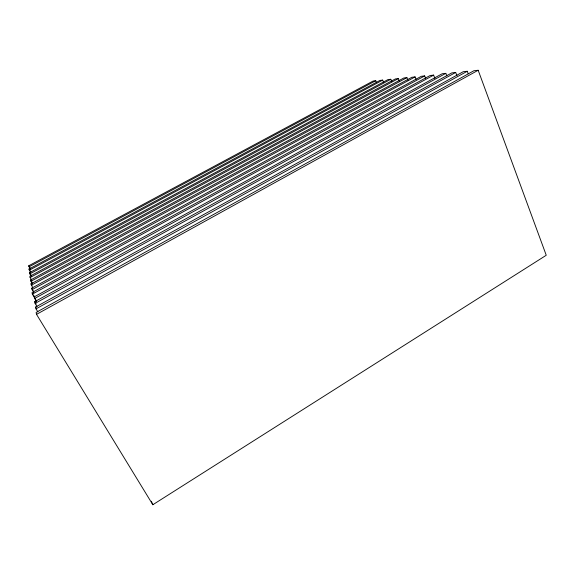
<?xml version="1.0" encoding="UTF-8"?>
<svg xmlns="http://www.w3.org/2000/svg" width="575" height="575" viewBox="0 0 575 575"><rect width="100%" height="100%" fill="white"/><g stroke="black" fill="none" stroke-linecap="round" stroke-linejoin="round"><path stroke-width="0.86" d="M152.828 504.742L546.25 255.264L478.177 70.258L473.944 70.725L36.103 312.441L36.527 314.367L152.828 504.742L151.362 501.228M36.527 314.367L478.177 70.258M37.892 311.916L36.024 308.854L35.614 307.036L463.242 71.703L467.281 71.257L468.223 73.78M36.024 308.854L467.281 71.257M36.98 306.468L35.111 303.399L34.723 301.681L451.849 72.881L455.695 72.45L456.96 75.799M35.111 303.399L455.695 72.45M36.541 301.034L32.351 294.127L433.629 75.117L434.923 78.452M36.527 301.53L34.672 298.468L445.819 73.356L446.782 75.871M33.853 292.74L31.668 288.219L421.338 76.288L424.681 75.922L425.665 78.423M31.999 289.685L424.681 75.922M32.365 283.547L30.971 281.247L406.913 77.639L407.912 80.141M32.667 287.565L30.964 283.877L411.894 77.266L415.092 76.906L416.077 79.407M31.28 285.272L415.092 76.906M31.244 276.165L29.857 273.865L390.799 79.271L391.805 81.751M31.517 279.838L30.123 277.538L398.317 78.595L399.316 81.089M30.971 281.247L30.662 279.924L403.837 77.984L406.913 77.639M30.64 272.521L28.98 269.071L379.96 80.414L382.684 80.105L383.698 82.599M29.253 270.221L382.684 80.105M29.857 273.865L29.569 272.658L387.96 79.587L390.799 79.271M30.403 269.172L28.75 265.772L373.139 81.017L375.755 80.723L376.438 82.376M29.016 266.865L375.755 80.723M398.317 78.595L395.37 78.926L29.835 276.273L30.123 277.538M445.819 73.356L442.146 73.765L34.292 296.844L34.672 298.468M433.629 75.117L430.136 75.505L32.006 292.589L32.351 294.127M35.614 307.036L36.548 308.567M33.4 294.882L34.328 296.412M34.723 301.681L36.124 303.981M30.964 283.877L31.891 285.416M31.668 288.219L33.055 290.519M29.569 272.658L31.424 275.734M30.662 279.924L32.049 282.217M28.75 265.772L30.13 268.072M28.98 269.071L30.834 272.147"/></g></svg>
